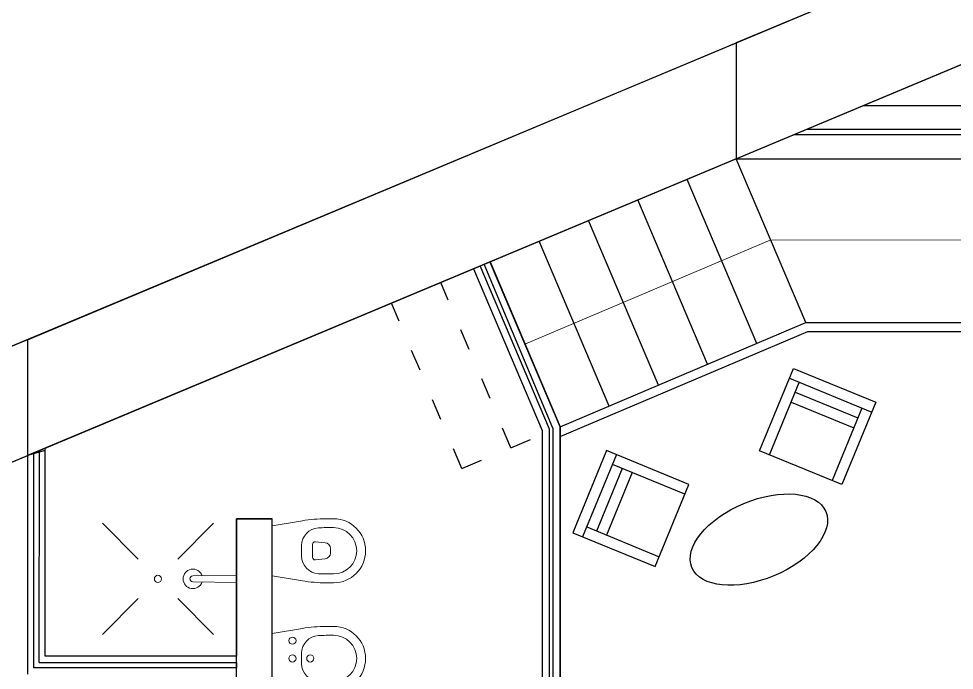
# Model space of a CAD drawing. Header units: millimetres. Extents: x 4686 to 9873, y 2010 to 4441.
# Drawn here: x 8239 to 8764, y 3391 to 3757 of the extents above; entities that cross this region are included whole.
import ezdxf

# ---------------------------------------------------------------- set-up
doc = ezdxf.new("R2010")
doc.units = ezdxf.units.MM
doc.linetypes.add('ACAD_ISO03W100', pattern=[30, 12, -18])
for name, color, linetype, lineweight in [('A-FURN', 9, 'Continuous', 18), ('PROIEZIONI', 145, 'Continuous', 13), ('SEZIONI_medie_small_section', 2, 'Continuous', 25)]:
    doc.layers.add(name, color=color, linetype=linetype, lineweight=lineweight)
for name, color, linetype in [('Arredi', 175, 'Continuous'), ('MURO', 1, 'Continuous'), ('vetro', 140, 'Continuous'), ('Wall', 7, 'Continuous')]:
    doc.layers.add(name, color=color, linetype=linetype)

# ---------------------------------------------------------------- blocks, each defined once
blk = doc.blocks.new('ORR14C226')
for p, q in [((-0.1688, -0.1697), (-0.14, 0)), ((-0.14, 0), (0.14, 0)), ((0, 0), (0, 0)), ((0, 0), (0, 0)), ((0, 0), (0, 0)), ((0, 0), (0, 0)), ((0, 0), (0, 0)), ((0, 0), (0, 0)), ((0, 0), (0, 0)), ((0, 0), (0, 0)), ((0, 0), (0, 0)), ((0, 0), (0, 0)), ((0, 0), (0, 0)), ((0, 0), (0, 0)), ((0, 0), (0, 0)), ((0, 0), (0, 0)), ((0, 0), (0, 0)), ((0, 0), (0, 0)), ((0, 0), (0, 0)), ((0, 0), (0, 0)), ((0, 0), (0, 0)), ((0, 0), (0, 0)), ((0, 0), (0, 0)), ((0, 0), (0, 0)), ((0, 0), (0, 0)), ((0.1688, -0.1697), (0.14, 0)), ((0, 0), (0, 0)), ((0, 0), (0, 0)), ((0, 0), (0, 0)), ((0, 0), (0, 0)), ((0, 0), (0, 0)), ((0, 0), (0, 0)), ((0, 0), (0, 0)), ((0, 0), (0, 0)), ((0, 0), (0, 0)), ((0, 0), (0, 0)), ((0, 0), (0, 0)), ((0, 0), (0, 0)), ((0, 0), (0, 0)), ((0, 0), (0, 0)), ((0, 0), (0, 0)), ((0, 0), (0, 0)), ((0, 0), (0, 0)), ((0, 0), (0, 0)), ((0, 0), (0, 0)), ((0, 0), (0, 0)), ((0, 0), (0, 0)), ((0, 0), (0, 0)), ((0, 0), (0, 0)), ((0, 0), (0, 0)), ((0, 0), (0, 0)), ((0, 0), (0, 0)), ((0, 0), (0, 0)), ((0, 0), (0, 0)), ((-0.0289, -0.1656), (0.0289, -0.1656)), ((-0.0508, -0.243), (-0.0454, -0.298)), ((-0.0359, -0.2265), (0.0359, -0.2265)), ((0.0454, -0.298), (0.0508, -0.243)), ((-0.18, -0.345), (-0.18, -0.3034)), ((-0.13, -0.345), (-0.13, -0.3034)), ((0.13, -0.345), (0.13, -0.3034)), ((0.18, -0.345), (0.18, -0.3034)), ((-0.0125, -0.3278), (0.0125, -0.3278))]:
    blk.add_line(p, q)
for centre, radius, start, end in [((0, 0), 0.0000003, 90, 152.5342), ((0, 0), 0.0000003, 332.5342, 90), ((0, 0), 0.0000003, 332.5342, 90), ((0, 0), 0.0000001, 332.5342, 90), ((0, 0), 0.0000001, 270, 332.5342), ((0, 0), 0.0000001, 270, 332.5342), ((0, 0), 0.0000001, 332.5342, 90), ((0, 0), 0.0000001, 90, 152.5342), ((0, 0), 0.0000001, 90, 152.5342), ((0, 0), 0.0000001, 152.5342, 270), ((0, 0), 0.0000001, 90, 152.5342), ((0, 0), 0.0000001, 0, 90), ((0, 0), 0.0000001, 90, 180), ((0, 0), 0.0000001, 180, 270), ((0, 0), 0.0000001, 270, 0), ((0, 0), 0.0000001, 0, 90), ((0, 0), 0.0000001, 90, 180), ((0, 0), 0.0000003, 152.5342, 270), ((0, 0), 0.0000003, 270, 332.5342), ((0, 0), 0.0000001, 270, 332.5342), ((0, 0), 0.0000001, 332.5342, 90), ((0, 0), 0.0000001, 90, 152.5342), ((0, 0), 0.0000001, 152.5342, 270), ((0, 0), 0.0000001, 332.5342, 90), ((0, 0), 0.0000001, 90, 152.5342), ((0, 0), 0.0000001, 152.5342, 270), ((0, 0), 0.0000001, 180, 270), ((0, 0), 0.0000001, 180, 270), ((0, 0), 0.0000001, 90, 180), ((0, 0), 0.0000001, 0, 90), ((0, 0), 0.0000001, 270, 0), ((0, 0), 0.0000001, 180, 270), ((0, 0), 0.0000001, 90, 180), ((0, 0), 0.0000001, 270, 0), ((0, 0), 0.0000001, 360, 90), ((0, 0), 0.0000001, 270, 360), ((0, 0), 0.0000001, 180, 270), ((0, 0), 0.0000001, 90, 180), ((-0.02, -0.28), 0.2, 0, 0), ((0.62, -0.3034), 0.8, 170.3823, 180), ((-0.0289, -0.2656), 0.1, 90, 176.6666), ((0.0289, -0.2656), 0.1, 3.3334, 90), ((-0.62, -0.3034), 0.8, 0, 9.6177), ((0.62, -0.3034), 0.75, 176.6666, 180), ((-0.0359, -0.2415), 0.015, 90, 185.638), ((0.0359, -0.2415), 0.015, 354.362, 90), ((-0.62, -0.3034), 0.75, 0, 3.3334), ((-0.0125, -0.2948), 0.033, 185.638, 270), ((0.0125, -0.2948), 0.033, 270, 354.362), ((0, -0.345), 0.18, 180, 0), ((0, -0.345), 0.13, 180, 0)]:
    blk.add_arc(centre, radius, start, end)

msp = doc.modelspace()

# ---------------------------------------------------------------- linework, layer by layer
for p, q in [((8680.73, 3586.29), (8641.66, 3678.34)), ((8653.12, 3574.57), (8613.99, 3666.75)), ((8625.5, 3562.84), (8586.31, 3655.16)), ((8597.88, 3551.12), (8558.64, 3643.58)), ((8570.27, 3539.4), (8530.97, 3631.99)), ((8542.65, 3527.68), (8503.58, 3619.73)), ((8680.73, 3586.29), (8947.3, 3586.29))]:
    msp.add_line(p, q)
at = {"linetype": 'ACAD_ISO03W100'}
for p, q in [((8515.04, 3515.96), (8475.62, 3608.81)), ((8487.42, 3504.23), (8447.95, 3597.23)), ((8487.42, 3504.23), (8542.65, 3527.68))]:
    msp.add_line(p, q, dxfattribs=at)
at = {"layer": 'A-FURN'}
for p, q in [((8243.51, 3511.62), (8243.51, 3388.76)), ((8253.51, 3398.76), (8253.51, 3515.81)), ((8285.54, 3473.5), (8305.65, 3453.39)), ((8347.99, 3473.5), (8327.87, 3453.39)), ((8360.92, 3444.37), (8336.29, 3443.95)), ((8360.92, 3440.19), (8336.29, 3440.61)), ((8285.54, 3411.05), (8305.65, 3431.17)), ((8327.87, 3431.17), (8347.99, 3411.05)), ((8397.89, 3414.42), (8380.92, 3411.55)), ((8380.92, 3411.55), (8380.92, 3383.55)), ((8415.42, 3415.55), (8411.26, 3415.55)), ((8415.42, 3410.55), (8411.26, 3410.55)), ((8397.48, 3400.44), (8397.48, 3394.66)), ((8360.92, 3398.76), (8253.51, 3398.76)), ((8360.92, 3398.76), (8360.92, 3388.76))]:
    msp.add_line(p, q, dxfattribs=at)
for centre in [(8316.76, 3442.28), (8392.33, 3407.55), (8392.33, 3397.55), (8402.33, 3397.55)]:
    msp.add_circle(centre, 2, dxfattribs=at)
for centre, radius, start, end in [((8336.37, 3442.28), 5.48, 18.7094, 341.2906), ((8336.37, 3442.28), 1.67, 92.8454, 267.1546), ((8408.92, 3399.55), 20, 270, 270), ((8411.26, 3335.55), 80, 90, 99.6177), ((8415.42, 3397.55), 18, 270, 90), ((8407.48, 3400.44), 10, 93.3334, 180), ((8411.26, 3335.55), 75, 90, 93.3334), ((8415.42, 3397.55), 13, 270, 90), ((8407.48, 3394.66), 10, 180, 266.6666)]:
    msp.add_arc(centre, radius, start, end, dxfattribs=at)
at = {"layer": 'Arredi'}
for p, q in [((8654.76, 3514.27), (8673.77, 3560.52)), ((8673.77, 3560.52), (8720.02, 3541.5)), ((8671.49, 3554.97), (8717.73, 3535.95)), ((8660.31, 3511.99), (8677.04, 3552.68)), ((8674.76, 3547.14), (8709.9, 3532.68)), ((8672.48, 3541.59), (8707.62, 3527.14)), ((8712.19, 3538.23), (8695.45, 3497.54)), ((8720.02, 3541.5), (8701, 3495.26)), ((8568.79, 3514.4), (8549.78, 3468.15)), ((8574.34, 3512.12), (8555.33, 3465.87)), ((8615.03, 3495.38), (8568.79, 3514.4)), ((8701, 3495.26), (8654.76, 3514.27)), ((8612.75, 3489.83), (8572.06, 3506.57)), ((8577.61, 3504.29), (8563.16, 3469.14)), ((8583.16, 3502), (8568.71, 3466.86)), ((8596.02, 3449.14), (8615.03, 3495.38)), ((8557.61, 3471.42), (8598.3, 3454.69)), ((8549.78, 3468.15), (8596.02, 3449.14))]:
    msp.add_line(p, q, dxfattribs=at)
msp.add_ellipse((8654.35, 3464.34), major_axis=(-37.62, -15.7), ratio=0.539714, dxfattribs=at)
at = {"layer": 'MURO'}
for p, q in [((8243.52, 3576.67), (8641.66, 3743.39)), ((8641.66, 3743.39), (8641.66, 3678.34)), ((8641.66, 3678.34), (8243.51, 3511.62)), ((8243.52, 3576.67), (8243.52, 3511.62))]:
    msp.add_line(p, q, dxfattribs=at)
at = {"layer": 'PROIEZIONI'}
for p, q in [((8522.92, 3574.17), (8660.99, 3632.78)), ((8660.99, 3632.78), (8947.3, 3632.31))]:
    msp.add_line(p, q, dxfattribs=at)
at = {"layer": 'SEZIONI_medie_small_section', "color": 3}
for p, q in [((9271.06, 4006.94), (7360.55, 3206.94)), ((7360.55, 3141.89), (9360.55, 3979.36)), ((8503.3, 3620.4), (8494.09, 3616.49)), ((8494.09, 3616.49), (8532.65, 3525.64)), ((8542.65, 3527.68), (8503.3, 3620.4)), ((8542.65, 3191.59), (8542.65, 3527.68)), ((8532.65, 3525.64), (8532.65, 3201.59)), ((8253.51, 3514.46), (8243.51, 3511.62)), ((8243.51, 3511.62), (8243.51, 3388.76)), ((8253.51, 3398.76), (8253.51, 3514.46)), ((8380.92, 3476.05), (8360.92, 3476.05)), ((8360.92, 3476.05), (8360.92, 3398.76)), ((8380.92, 3170.04), (8380.92, 3476.05)), ((8360.92, 3398.76), (8253.51, 3398.76))]:
    msp.add_line(p, q, dxfattribs=at)
at = {"layer": 'vetro'}
for p, q in [((9205.85, 3979.63), (8641.66, 3743.39)), ((8641.66, 3678.34), (9205.85, 3914.58)), ((9080.92, 3694.84), (8681.06, 3694.84)), ((9080.92, 3691.84), (8673.9, 3691.84)), ((8536.65, 3526.46), (8497.76, 3618.08)), ((8538.65, 3526.86), (8500.06, 3619.04)), ((8243.52, 3576.67), (7830.21, 3403.61)), ((8538.65, 3526.86), (8538.65, 3201.59)), ((8536.65, 3201.59), (8536.65, 3526.46)), ((7830.21, 3338.56), (8243.51, 3511.62)), ((8247, 3392.26), (8247, 3513.08)), ((8250.01, 3395.26), (8250.31, 3514.47)), ((8250.01, 3395.26), (8360.92, 3395.26)), ((8360.92, 3395.26), (8360.92, 3392.26)), ((8360.92, 3392.26), (8247, 3392.26))]:
    msp.add_line(p, q, dxfattribs=at)
at = {"layer": 'Wall'}
for p, q in [((8713.3, 3708.34), (9110.92, 3708.34)), ((8641.66, 3678.34), (9080.92, 3678.34)), ((8494.07, 3616.54), (8532.65, 3525.64)), ((8503.3, 3620.4), (8542.65, 3527.68)), ((8542.65, 3527.68), (8680.73, 3586.29)), ((8680.73, 3586.29), (8947.3, 3586.29)), ((8542.65, 3522.25), (8681.75, 3581.29)), ((8681.75, 3581.29), (8947.3, 3581.29)), ((8542.65, 3527.68), (8542.65, 3191.59)), ((8532.65, 3525.64), (8532.65, 3201.59)), ((8360.92, 3170.04), (8360.92, 3476.05)), ((8360.92, 3476.05), (8380.92, 3476.05)), ((8380.92, 3170.04), (8380.92, 3476.05))]:
    msp.add_line(p, q, dxfattribs=at)

# ---------------------------------------------------------------- block references
at = {"layer": 'A-FURN', "xscale": -100, "yscale": 100, "zscale": 100, "rotation": 90}
msp.add_blockref('ORR14C226', (8380.92, 3458.05), dxfattribs=at)

doc.saveas('drawing.dxf')
